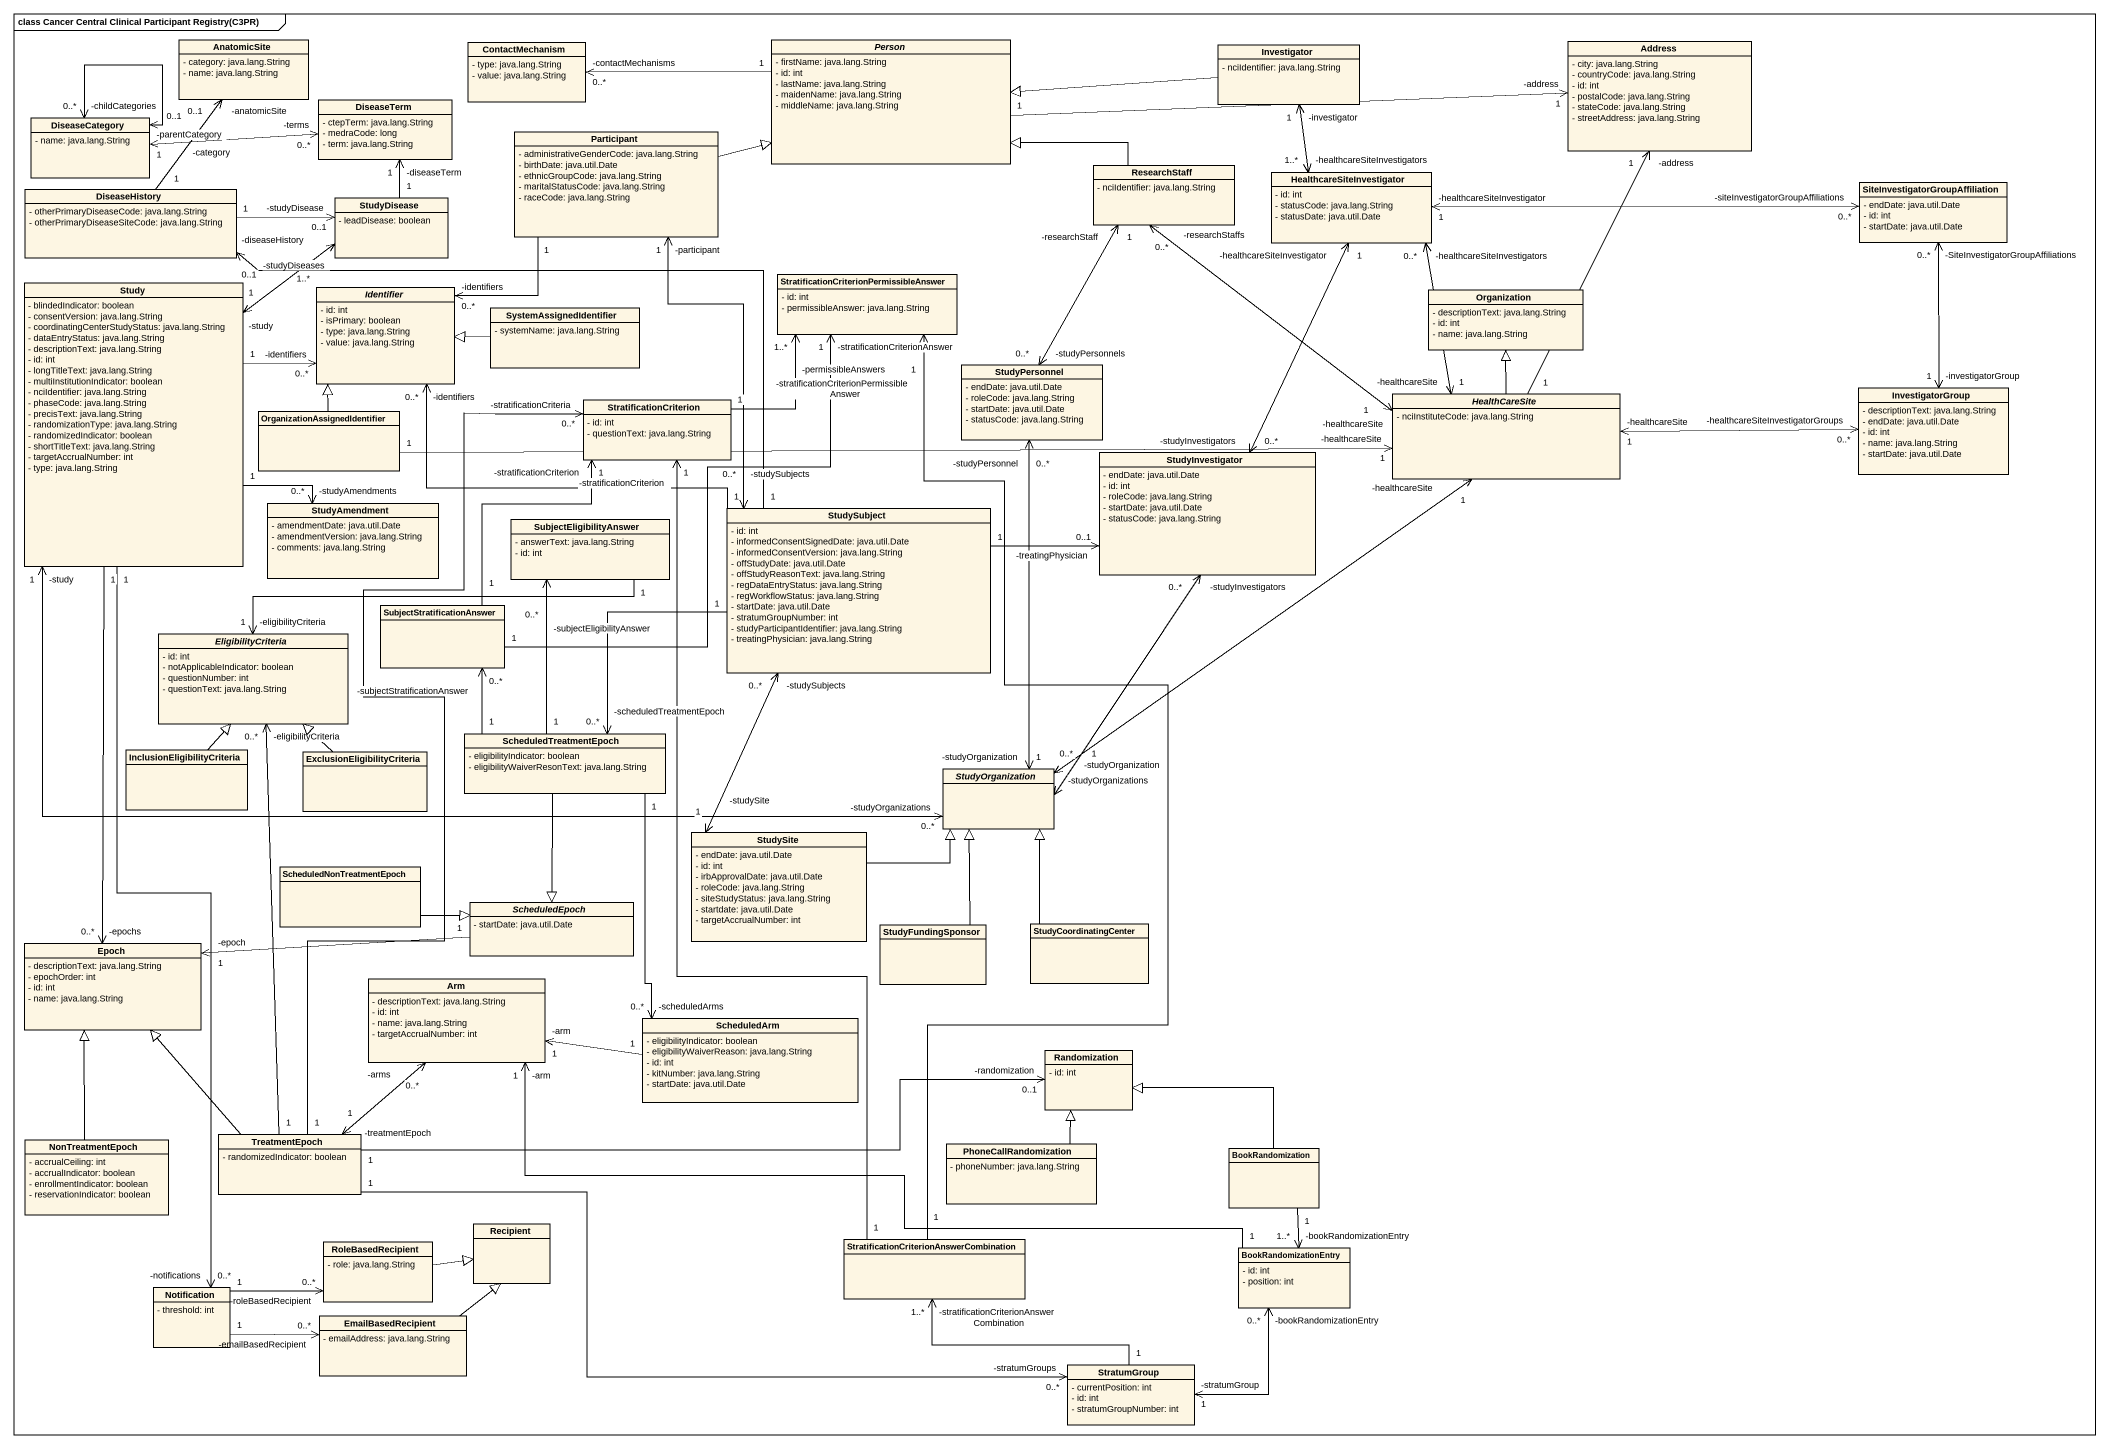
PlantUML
@startuml
mainframe class Cancer Central Clinical Participant Registry(C3PR)
hide circle
hide empty members
skinparam classAttributeIconSize 0
class AnatomicSite {
  - category: java.lang.String
  - name: java.lang.String
}
class ContactMechanism {
  - type: java.lang.String
  - value: java.lang.String
}
abstract class "Person" as Person_ {
  - firstName: java.lang.String
  - id: int
  - lastName: java.lang.String
  - maidenName: java.lang.String
  - middleName: java.lang.String
}
class Investigator {
  - nciIdentifier: java.lang.String
}
class Address {
  - city: java.lang.String
  - countryCode: java.lang.String
  - id: int
  - postalCode: java.lang.String
  - stateCode: java.lang.String
  - streetAddress: java.lang.String
}
class DiseaseCategory {
  - name: java.lang.String
}
class DiseaseTerm {
  - ctepTerm: java.lang.String
  - medraCode: long
  - term: java.lang.String
}
class "Participant" as Participant_ {
  - administrativeGenderCode: java.lang.String
  - birthDate: java.util.Date
  - ethnicGroupCode: java.lang.String
  - maritalStatusCode: java.lang.String
  - raceCode: java.lang.String
}
class ResearchStaff {
  - nciIdentifier: java.lang.String
}
class HealthcareSiteInvestigator {
  - id: int
  - statusCode: java.lang.String
  - statusDate: java.util.Date
}
class DiseaseHistory {
  - otherPrimaryDiseaseCode: java.lang.String
  - otherPrimaryDiseaseSiteCode: java.lang.String
}
class StudyDisease {
  - leadDisease: boolean
}
class "SiteInvestigatorGroupAffiliation" as SiteInvestigatorGroupAffilia {
  - endDate: java.util.Date
  - id: int
  - startDate: java.util.Date
}
class Study {
  - blindedIndicator: boolean
  - consentVersion: java.lang.String
  - coordinatingCenterStudyStatus: java.lang.String
  - dataEntryStatus: java.lang.String
  - descriptionText: java.lang.String
  - id: int
  - longTitleText: java.lang.String
  - multiInstitutionIndicator: boolean
  - nciIdentifier: java.lang.String
  - phaseCode: java.lang.String
  - precisText: java.lang.String
  - randomizationType: java.lang.String
  - randomizedIndicator: boolean
  - shortTitleText: java.lang.String
  - targetAccrualNumber: int
  - type: java.lang.String
}
abstract class Identifier {
  - id: int
  - isPrimary: boolean
  - type: java.lang.String
  - value: java.lang.String
}
class "StratificationCriterionPermissibleAnswer" as StratificationCriterionPermi {
  - id: int
  - permissibleAnswer: java.lang.String
}
class Organization {
  - descriptionText: java.lang.String
  - id: int
  - name: java.lang.String
}
class SystemAssignedIdentifier {
  - systemName: java.lang.String
}
class StudyPersonnel {
  - endDate: java.util.Date
  - roleCode: java.lang.String
  - startDate: java.util.Date
  - statusCode: java.lang.String
}
class StratificationCriterion {
  - id: int
  - questionText: java.lang.String
}
abstract class HealthCareSite {
  - nciInstituteCode: java.lang.String
}
class InvestigatorGroup {
  - descriptionText: java.lang.String
  - endDate: java.util.Date
  - id: int
  - name: java.lang.String
  - startDate: java.util.Date
}
class "OrganizationAssignedIdentifier" as OrganizationAssignedIdentifi
class StudyInvestigator {
  - endDate: java.util.Date
  - id: int
  - roleCode: java.lang.String
  - startDate: java.util.Date
  - statusCode: java.lang.String
}
class StudyAmendment {
  - amendmentDate: java.util.Date
  - amendmentVersion: java.lang.String
  - comments: java.lang.String
}
class SubjectEligibilityAnswer {
  - answerText: java.lang.String
  - id: int
}
class StudySubject {
  - id: int
  - informedConsentSignedDate: java.util.Date
  - informedConsentVersion: java.lang.String
  - offStudyDate: java.util.Date
  - offStudyReasonText: java.lang.String
  - regDataEntryStatus: java.lang.String
  - regWorkflowStatus: java.lang.String
  - startDate: java.util.Date
  - stratumGroupNumber: int
  - studyParticipantIdentifier: java.lang.String
  - treatingPhysician: java.lang.String
}
abstract class EligibilityCriteria {
  - id: int
  - notApplicableIndicator: boolean
  - questionNumber: int
  - questionText: java.lang.String
}
class SubjectStratificationAnswer
class InclusionEligibilityCriteria
class ExclusionEligibilityCriteria
class ScheduledTreatmentEpoch {
  - eligibilityIndicator: boolean
  - eligibilityWaiverResonText: java.lang.String
}
abstract class StudyOrganization
class StudySite {
  - endDate: java.util.Date
  - id: int
  - irbApprovalDate: java.util.Date
  - roleCode: java.lang.String
  - siteStudyStatus: java.lang.String
  - startdate: java.util.Date
  - targetAccrualNumber: int
}
class ScheduledNonTreatmentEpoch
abstract class ScheduledEpoch {
  - startDate: java.util.Date
}
class Epoch {
  - descriptionText: java.lang.String
  - epochOrder: int
  - id: int
  - name: java.lang.String
}
class StudyFundingSponsor
class StudyCoordinatingCenter
class Arm {
  - descriptionText: java.lang.String
  - id: int
  - name: java.lang.String
  - targetAccrualNumber: int
}
class ScheduledArm {
  - eligibilityIndicator: boolean
  - eligibilityWaiverReason: java.lang.String
  - id: int
  - kitNumber: java.lang.String
  - startDate: java.util.Date
}
class Randomization {
  - id: int
}
class NonTreatmentEpoch {
  - accrualCeiling: int
  - accrualIndicator: boolean
  - enrollmentIndicator: boolean
  - reservationIndicator: boolean
}
class TreatmentEpoch {
  - randomizedIndicator: boolean
}
class PhoneCallRandomization {
  - phoneNumber: java.lang.String
}
class BookRandomization
class RoleBasedRecipient {
  - role: java.lang.String
}
class Recipient
class "StratificationCriterionAnswerCombination" as StratificationCriterionAnswe
class BookRandomizationEntry {
  - id: int
  - position: int
}
class Notification {
  - threshold: int
}
class EmailBasedRecipient {
  - emailAddress: java.lang.String
}
class StratumGroup {
  - currentPosition: int
  - id: int
  - stratumGroupNumber: int
}
Person_ "1" -left-> "-contactMechanisms\n0..*" ContactMechanism
Person_ "1" -right-> "-address\n1" Address
Investigator -left-|> Person_
Investigator "-investigator\n1" <--> "-healthcareSiteInvestigators\n1..*" HealthcareSiteInvestigator
DiseaseCategory "-parentCategory\n0..1" <--> "-childCategories\n0..*" DiseaseCategory
DiseaseCategory "-category\n1" <-right-> "-terms\n0..*" DiseaseTerm
Participant_ -right-|> Person_
Participant_ "1" --> "-identifiers\n0..*" Identifier
ResearchStaff -left-|> Person_
ResearchStaff "-researchStaff\n1" <--> "-studyPersonnels\n0..*" StudyPersonnel
ResearchStaff "-researchStaffs\n0..*" <--> "-healthcareSite\n1" HealthCareSite
HealthcareSiteInvestigator "-healthcareSiteInvestigator\n1" <--> "-studyInvestigators\n0..*" StudyInvestigator
DiseaseHistory "1" -up-> "-anatomicSite\n0..1" AnatomicSite
DiseaseHistory "1" -right-> "-studyDisease\n0..1" StudyDisease
StudyDisease "1" -up-> "-diseaseTerm\n1" DiseaseTerm
StudyDisease "-studyDiseases\n1..*" <--> "-study\n1" Study
SiteInvestigatorGroupAffilia "-siteInvestigatorGroupAffiliations\n0..*" <-left-> "-healthcareSiteInvestigator\n1" HealthcareSiteInvestigator
SiteInvestigatorGroupAffilia "-SiteInvestigatorGroupAffiliations\n0..*" <--> "-investigatorGroup\n1" InvestigatorGroup
Study "1" -right-> "-identifiers\n0..*" Identifier
Study "1" -right-> "-studyAmendments\n0..*" StudyAmendment
Study "-study\n1" <-right-> "-studyOrganizations\n0..*" StudyOrganization
Study "1" --> "-epochs\n0..*" Epoch
Study "1" --> "-notifications\n0..*" Notification
StratificationCriterionPermi "-stratificationCriterionPermissibleAnswer\n1" <-- "1" StratificationCriterionAnswe
SystemAssignedIdentifier -left-|> Identifier
StratificationCriterion "1" -right-> "-permissibleAnswers\n1..*" StratificationCriterionPermi
StratificationCriterion "-stratificationCriterion\n1" <-- "1" StratificationCriterionAnswe
HealthCareSite "1" -up-> "-address\n1" Address
HealthCareSite "-healthcareSite\n1" <-up-> "-healthcareSiteInvestigators\n0..*" HealthcareSiteInvestigator
HealthCareSite -up-|> Organization
HealthCareSite "-healthcareSite\n1" <-right-> "-healthcareSiteInvestigatorGroups\n0..*" InvestigatorGroup
OrganizationAssignedIdentifi -up-|> Identifier
OrganizationAssignedIdentifi "1" -right-> "-healthcareSite\n1" HealthCareSite
StudyInvestigator "-studyInvestigators\n0..*" <--> "-studyOrganization\n1" StudyOrganization
SubjectEligibilityAnswer "1" -left-> "-eligibilityCriteria\n1" EligibilityCriteria
StudySubject "-studySubjects\n0..*" <-up-> "-participant\n1" Participant_
StudySubject "1" -left-> "-diseaseHistory\n0..1" DiseaseHistory
StudySubject "1" -left-> "-identifiers\n0..*" Identifier
StudySubject "1" -right-> "-treatingPhysician\n0..1" StudyInvestigator
StudySubject "1" -left-> "-scheduledTreatmentEpoch\n0..*" ScheduledTreatmentEpoch
StudySubject "-studySubjects\n0..*" <--> "-studySite\n1" StudySite
SubjectStratificationAnswer "1" -up-> "-stratificationCriterionAnswer\n1" StratificationCriterionPermi
SubjectStratificationAnswer "1" -up-> "-stratificationCriterion\n1" StratificationCriterion
InclusionEligibilityCriteria -up-|> EligibilityCriteria
ExclusionEligibilityCriteria -up-|> EligibilityCriteria
ScheduledTreatmentEpoch "1" -up-> "-subjectEligibilityAnswer\n0..*" SubjectEligibilityAnswer
ScheduledTreatmentEpoch "1" -up-> "-subjectStratificationAnswer\n0..*" SubjectStratificationAnswer
ScheduledTreatmentEpoch --|> ScheduledEpoch
StudyOrganization "-studyOrganization\n1" <-up-> "-studyPersonnel\n0..*" StudyPersonnel
StudyOrganization "-studyOrganizations\n0..*" <-up-> "-healthcareSite\n1" HealthCareSite
StudySite -right-|> StudyOrganization
ScheduledNonTreatmentEpoch -right-|> ScheduledEpoch
ScheduledEpoch "1" -left-> "-epoch\n1" Epoch
StudyFundingSponsor -up-|> StudyOrganization
StudyCoordinatingCenter -up-|> StudyOrganization
ScheduledArm "-scheduledArms\n0..*" <-up- "1" ScheduledTreatmentEpoch
ScheduledArm "1" -left-> "-arm\n1" Arm
NonTreatmentEpoch -up-|> Epoch
TreatmentEpoch "1" -up-> "-stratificationCriteria\n0..*" StratificationCriterion
TreatmentEpoch "1" -up-> "-eligibilityCriteria\n0..*" EligibilityCriteria
TreatmentEpoch -up-|> Epoch
TreatmentEpoch "-treatmentEpoch\n1" <-up-> "-arms\n0..*" Arm
TreatmentEpoch "1" -right-> "-randomization\n0..1" Randomization
TreatmentEpoch "1" -right-> "-stratumGroups\n0..*" StratumGroup
PhoneCallRandomization -up-|> Randomization
BookRandomization -left-|> Randomization
BookRandomization "1" --> "-bookRandomizationEntry\n1..*" BookRandomizationEntry
RoleBasedRecipient -right-|> Recipient
BookRandomizationEntry "1" -left-> "-arm\n1" Arm
Notification "1" -right-> "-roleBasedRecipient\n0..*" RoleBasedRecipient
Notification "1" -right-> "-emailBasedRecipient\n0..*" EmailBasedRecipient
EmailBasedRecipient -up-|> Recipient
StratumGroup "1" -up-> "-stratificationCriterionAnswerCombination\n1..*" StratificationCriterionAnswe
StratumGroup "-stratumGroup\n1" <-up-> "-bookRandomizationEntry\n0..*" BookRandomizationEntry
@enduml
